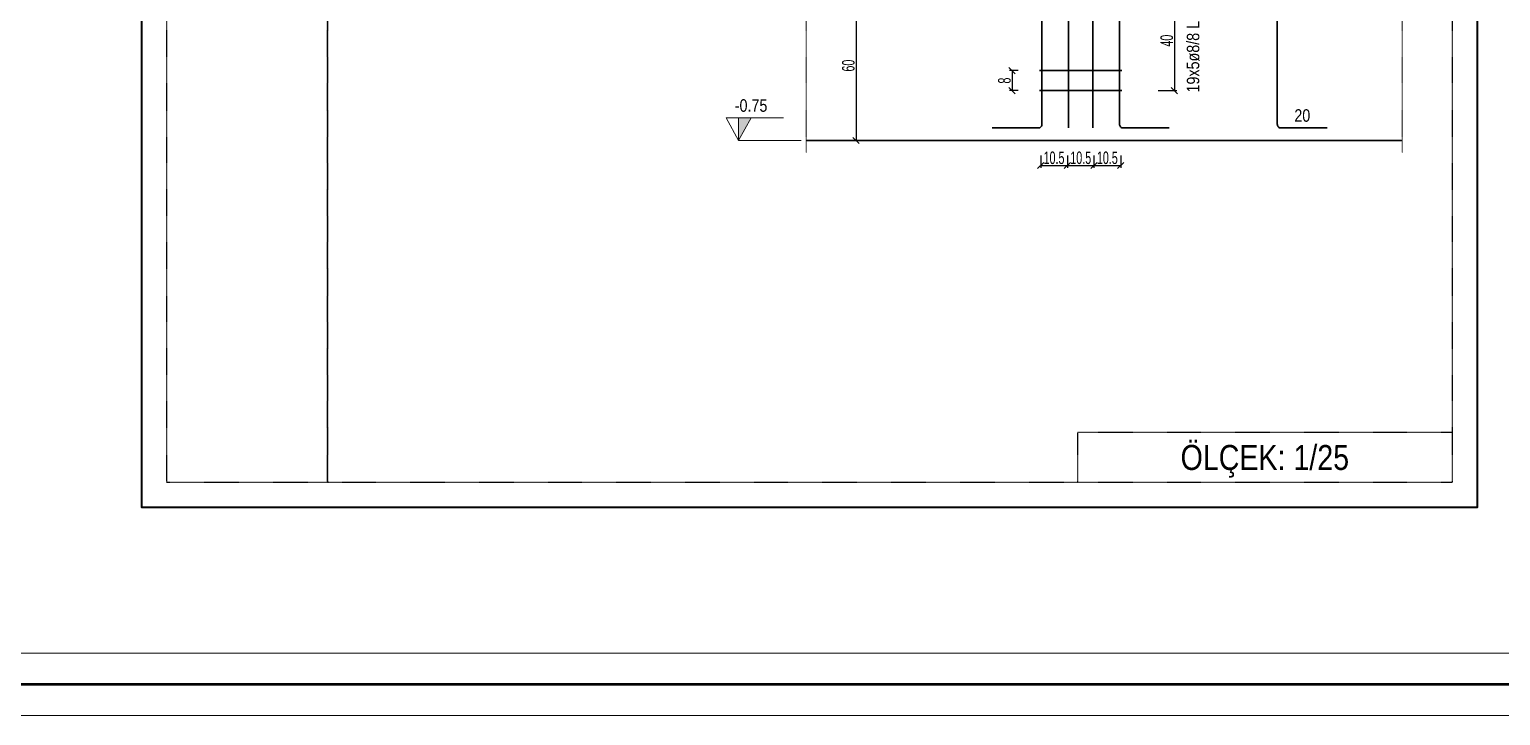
# Model space of a CAD drawing. Header units: millimetres. Extents: x -267 to 94375, y 6431 to 10838.
# Drawn here: x 46713 to 47891, y 6532 to 7082 of the extents above; entities that cross this region are included whole.
import ezdxf
from ezdxf.enums import TextEntityAlignment as Align

# ---------------------------------------------------------------- set-up
doc = ezdxf.new("R2010")
doc.units = ezdxf.units.MM
doc.header["$LTSCALE"] = 0.0001
doc.linetypes.add('DASHED', pattern=[19.05, 12.7, -6.35])
for name, color, linetype, lineweight in [('DETAY ANTET (BEYKENT)', 5, 'Continuous', 40), ('DONATI (BEYKENT)', 4, 'Continuous', 35), ('DONATI YAZISI (BEYKENT)', 3, 'Continuous', 20), ('ETRIYE (BEYKENT)', 150, 'Continuous', 35), ('KESIT SINIRI (BEYKENT)', 241, 'DASHED', 20), ('KOT CIZGI (BEYKENT)', 120, 'Continuous', 20), ('KOT YAZI (BEYKENT)', 7, 'Continuous', 20), ('OLCU (BEYKENT)', 14, 'Continuous', 20), ('SHEETSUMMARY-50', 152, 'Continuous', 20), ('SheetView', 40, 'Continuous', 20), ('SheetViewOut', 231, 'Continuous', 20), ('TEMEL (BEYKENT)', 2, 'Continuous', 35), ('YAZI (BEYKENT)', 140, 'Continuous', 20)]:
    doc.layers.add(name, color=color, linetype=linetype, lineweight=lineweight)
doc.styles.add('DONATI YAZISI (BEYKENT)', font='')
doc.styles.add('KLNOLC-25', font='bahnschrift light condensed', dxfattribs={"width": 0.75, "height": 10})
doc.styles.add('KOT (BEYKENT)', font='')
doc.styles.add('YAZI (BEYKENT)', font='')
doc.styles.get('DONATI YAZISI (BEYKENT)').set_extended_font_data('Bahnschrift Light Condensed')
doc.styles.get('KOT (BEYKENT)').set_extended_font_data('Bahnschrift Light Condensed')
doc.styles.get('YAZI (BEYKENT)').set_extended_font_data('Bahnschrift Light Condensed')
doc.dimstyles.new('KLNOLC-25', dxfattribs={"dimtxt": 10, "dimasz": 5, "dimexe": 2, "dimexo": 2, "dimgap": 1, "dimtad": 1, "dimdec": 1, "dimlfac": 0.5, "dimrnd": 0.5, "dimzin": 12, "dimdsep": 46, "dimtxsty": 'KLNOLC-25', "dimblk": 'OBLIQUE', "dimblk1": 'OBLIQUE', "dimblk2": 'OBLIQUE', "dimcen": 0, "dimclrt": 7, "dimadec": 0, "dimazin": 0, "dimtfac": 1, "dimtdec": 4, "dimtix": 1, "dimtmove": 2, "dimatfit": 3, "dimfxl": 1, "dimtzin": 0, "dimarcsym": 0})

# ---------------------------------------------------------------- blocks, each defined once
blk = doc.blocks.new('_Oblique')
at = {"color": 0, "linetype": 'ByBlock', "lineweight": -2}
blk.add_line((-0.5, -0.5), (0.5, 0.5), dxfattribs=at)
blk = doc.blocks.new('*D758')
at = {"layer": 'DEFPOINTS', "color": 0, "lineweight": -3, "transparency": 16777216}
for p in [(47507, 7048.6), (47500, 7032.6), (47507, 7032.6)]:
    blk.add_point(p, dxfattribs=at)
at = {"layer": 'OLCU (BEYKENT)', "color": 0, "lineweight": -2, "transparency": 16777216}
for p, q in [((47505, 7048.6), (47498, 7048.6)), ((47500, 7048.6), (47500, 7032.6)), ((47505, 7032.6), (47498, 7032.6))]:
    blk.add_line(p, q, dxfattribs=at)
at = {"layer": 'OLCU (BEYKENT)', "color": 0, "lineweight": -2, "transparency": 16777216, "xscale": 5, "yscale": 5, "zscale": 5}
for p, rotation in [((47500, 7048.6), 90), ((47500, 7032.6), 270)]:
    blk.add_blockref('_Oblique', p, dxfattribs=dict(at, rotation=rotation))
at = {"layer": 'OLCU (BEYKENT)', "color": 7, "transparency": 16777216, "insert": (47493.9, 7040.6), "char_height": 10, "attachment_point": 5, "rotation": 90, "style": 'KLNOLC-25'}
blk.add_mtext('8', dxfattribs=at)
blk = doc.blocks.new('*D760')
at = {"layer": 'DEFPOINTS', "color": 0, "lineweight": -3, "transparency": 16777216}
for p in [(47615, 7112.6), (47615, 7032.6), (47630, 7032.6)]:
    blk.add_point(p, dxfattribs=at)
at = {"layer": 'OLCU (BEYKENT)', "color": 0, "lineweight": -2, "transparency": 16777216}
for p, q in [((47617, 7112.6), (47632, 7112.6)), ((47630, 7112.6), (47630, 7032.6)), ((47617, 7032.6), (47632, 7032.6))]:
    blk.add_line(p, q, dxfattribs=at)
at = {"layer": 'OLCU (BEYKENT)', "color": 0, "lineweight": -2, "transparency": 16777216, "xscale": 5, "yscale": 5, "zscale": 5}
for p, rotation in [((47630, 7112.6), 90), ((47630, 7032.6), 270)]:
    blk.add_blockref('_Oblique', p, dxfattribs=dict(at, rotation=rotation))
at = {"layer": 'OLCU (BEYKENT)', "color": 7, "transparency": 16777216, "insert": (47623.9, 7072.6), "char_height": 10, "attachment_point": 5, "rotation": 90, "style": 'KLNOLC-25'}
blk.add_mtext('40', dxfattribs=at)
blk = doc.blocks.new('*D761')
at = {"layer": 'DEFPOINTS', "color": 0, "lineweight": -3, "transparency": 16777216}
for p in [(47335, 7112.6), (47335, 6992.6), (47375, 6992.6)]:
    blk.add_point(p, dxfattribs=at)
at = {"layer": 'OLCU (BEYKENT)', "color": 0, "lineweight": -2, "transparency": 16777216}
for p, q in [((47337, 7112.6), (47377, 7112.6)), ((47375, 7112.6), (47375, 6992.6)), ((47337, 6992.6), (47377, 6992.6))]:
    blk.add_line(p, q, dxfattribs=at)
at = {"layer": 'OLCU (BEYKENT)', "color": 0, "lineweight": -2, "transparency": 16777216, "xscale": 5, "yscale": 5, "zscale": 5}
for p, rotation in [((47375, 7112.6), 90), ((47375, 6992.6), 270)]:
    blk.add_blockref('_Oblique', p, dxfattribs=dict(at, rotation=rotation))
at = {"layer": 'OLCU (BEYKENT)', "color": 7, "transparency": 16777216, "insert": (47368.9, 7052.6), "char_height": 10, "attachment_point": 5, "rotation": 90, "style": 'KLNOLC-25'}
blk.add_mtext('60', dxfattribs=at)
blk = doc.blocks.new('*D766')
at = {"layer": 'DEFPOINTS', "color": 0, "lineweight": -3, "transparency": 16777216}
for p in [(47523, 6982.6), (47544.3, 6982.6), (47544.3, 6972.6)]:
    blk.add_point(p, dxfattribs=at)
at = {"layer": 'OLCU (BEYKENT)', "color": 0, "lineweight": -2, "transparency": 16777216}
for p, q in [((47523, 6980.6), (47523, 6970.6)), ((47544.3, 6980.6), (47544.3, 6970.6)), ((47523, 6972.6), (47544.3, 6972.6))]:
    blk.add_line(p, q, dxfattribs=at)
at = {"layer": 'OLCU (BEYKENT)', "color": 0, "lineweight": -2, "transparency": 16777216, "xscale": 5, "yscale": 5, "zscale": 5, "rotation": 180}
blk.add_blockref('_Oblique', (47523, 6972.6), dxfattribs=at)
at = {"layer": 'OLCU (BEYKENT)', "color": 0, "lineweight": -2, "transparency": 16777216, "xscale": 5, "yscale": 5, "zscale": 5}
blk.add_blockref('_Oblique', (47544.3, 6972.6), dxfattribs=at)
at = {"layer": 'OLCU (BEYKENT)', "color": 7, "transparency": 16777216, "insert": (47533.6, 6978.7), "char_height": 10, "attachment_point": 5, "style": 'KLNOLC-25'}
blk.add_mtext('10.5', dxfattribs=at)
blk = doc.blocks.new('*D767')
at = {"layer": 'DEFPOINTS', "color": 0, "lineweight": -3, "transparency": 16777216}
for p in [(47544.3, 6982.6), (47565.6, 6982.6), (47565.6, 6972.6)]:
    blk.add_point(p, dxfattribs=at)
at = {"layer": 'OLCU (BEYKENT)', "color": 0, "lineweight": -2, "transparency": 16777216}
for p, q in [((47544.3, 6980.6), (47544.3, 6970.6)), ((47565.6, 6980.6), (47565.6, 6970.6)), ((47544.3, 6972.6), (47565.6, 6972.6))]:
    blk.add_line(p, q, dxfattribs=at)
at = {"layer": 'OLCU (BEYKENT)', "color": 0, "lineweight": -2, "transparency": 16777216, "xscale": 5, "yscale": 5, "zscale": 5, "rotation": 180}
blk.add_blockref('_Oblique', (47544.3, 6972.6), dxfattribs=at)
at = {"layer": 'OLCU (BEYKENT)', "color": 0, "lineweight": -2, "transparency": 16777216, "xscale": 5, "yscale": 5, "zscale": 5}
blk.add_blockref('_Oblique', (47565.6, 6972.6), dxfattribs=at)
at = {"layer": 'OLCU (BEYKENT)', "color": 7, "transparency": 16777216, "insert": (47555, 6978.7), "char_height": 10, "attachment_point": 5, "style": 'KLNOLC-25'}
blk.add_mtext('10.5', dxfattribs=at)
blk = doc.blocks.new('*D768')
at = {"layer": 'DEFPOINTS', "color": 0, "lineweight": -3, "transparency": 16777216}
for p in [(47565.6, 6982.6), (47587, 6982.6), (47587, 6972.6)]:
    blk.add_point(p, dxfattribs=at)
at = {"layer": 'OLCU (BEYKENT)', "color": 0, "lineweight": -2, "transparency": 16777216}
for p, q in [((47565.6, 6980.6), (47565.6, 6970.6)), ((47587, 6980.6), (47587, 6970.6)), ((47565.6, 6972.6), (47587, 6972.6))]:
    blk.add_line(p, q, dxfattribs=at)
at = {"layer": 'OLCU (BEYKENT)', "color": 0, "lineweight": -2, "transparency": 16777216, "xscale": 5, "yscale": 5, "zscale": 5, "rotation": 180}
blk.add_blockref('_Oblique', (47565.6, 6972.6), dxfattribs=at)
at = {"layer": 'OLCU (BEYKENT)', "color": 0, "lineweight": -2, "transparency": 16777216, "xscale": 5, "yscale": 5, "zscale": 5}
blk.add_blockref('_Oblique', (47587, 6972.6), dxfattribs=at)
at = {"layer": 'OLCU (BEYKENT)', "color": 7, "transparency": 16777216, "insert": (47576.3, 6978.7), "char_height": 10, "attachment_point": 5, "style": 'KLNOLC-25'}
blk.add_mtext('10.5', dxfattribs=at)

msp = doc.modelspace()

# ---------------------------------------------------------------- linework, layer by layer
at = {"layer": 'DETAY ANTET (BEYKENT)'}
msp.add_lwpolyline([(46802.96, 8118.64), (47872.46, 8118.64), (47872.46, 6698.64), (46802.96, 6698.64), (46802.96, 8118.64)], close=True, dxfattribs=at)
at = {"layer": 'DETAY ANTET (BEYKENT)', "color": 7, "linetype": 'DASHED', "lineweight": -3, "ltscale": 2}
for points in [[(46822.96, 8098.64), (47852.46, 8098.64), (47852.46, 6718.64), (46822.96, 6718.64)], [(46951.62, 8098.64), (46951.62, 6718.64)]]:
    msp.add_lwpolyline(points, close=True, dxfattribs=at)
msp.add_lwpolyline([(47852.46, 6758.64), (47552.46, 6758.64), (47552.46, 6718.64)], dxfattribs=at)
at = {"layer": 'DONATI (BEYKENT)'}
for p, q in [((47545.29, 7382.64), (47545.29, 7002.64)), ((47564.62, 7382.64), (47564.62, 7002.64))]:
    msp.add_line(p, q, dxfattribs=at)
for points in [[(47523.96, 7382.64), (47523.96, 7005.64, -0.4142136), (47520.96, 7002.64), (47483.96, 7002.64)], [(47585.96, 7382.64), (47585.96, 7005.64, 0.4142136), (47588.96, 7002.64), (47625.96, 7002.64)], [(47712.46, 7382.64), (47712.46, 7005.64, 0.4142136), (47715.46, 7002.64), (47752.46, 7002.64)]]:
    msp.add_lwpolyline(points, format="xyb", dxfattribs=at)
at = {"layer": 'ETRIYE (BEYKENT)'}
for points in [[(47521.96, 7048.64), (47587.96, 7048.64)], [(47521.96, 7032.64), (47587.96, 7032.64)]]:
    msp.add_lwpolyline(points, dxfattribs=at)
at = {"layer": 'KESIT SINIRI (BEYKENT)'}
for p, q in [((47334.96, 7122.64), (47334.96, 6982.64)), ((47812.46, 7122.64), (47812.46, 6982.64))]:
    msp.add_line(p, q, dxfattribs=at)
at = {"layer": 'KOT CIZGI (BEYKENT)'}
msp.add_line((47280.96, 6992.64), (47330.96, 6992.64), dxfattribs=at)
msp.add_lwpolyline([(47280.96, 6992.64), (47280.96, 7010.64), (47290.96, 7010.64), (47280.96, 6992.64), (47270.96, 7010.64), (47316.96, 7010.64)], dxfattribs=at)
msp.add_solid([(47280.96, 6992.64), (47280.96, 7010.64), (47290.96, 7010.64)], dxfattribs=at)
at = {"layer": 'SHEETSUMMARY-50', "const_width": 2, "flags": 128}
msp.add_lwpolyline([(39580.33, 6556.81), (57139.42, 6556.81), (57139.42, 10706.81), (39580.33, 10706.81)], close=True, dxfattribs=at)
at = {"layer": 'SheetView'}
msp.add_lwpolyline([(39605.33, 6581.81), (56514.42, 6581.81), (56514.42, 10681.81), (39605.33, 10681.81)], close=True, dxfattribs=at)
at = {"layer": 'SheetViewOut'}
msp.add_lwpolyline([(39555.33, 6531.81), (57164.42, 6531.81), (57164.42, 10731.81), (39555.33, 10731.81)], close=True, dxfattribs=at)
at = {"layer": 'TEMEL (BEYKENT)'}
msp.add_line((47334.96, 6992.64), (47812.46, 6992.64), dxfattribs=at)

# ---------------------------------------------------------------- texts
at = {"layer": 'DONATI YAZISI (BEYKENT)', "style": 'DONATI YAZISI (BEYKENT)'}
msp.add_text('19x5ø8/8 L=144', height=10, rotation=90, dxfattribs=at).set_placement((47644.96, 7072.64), align=Align.MIDDLE_CENTER)
msp.add_text('20', height=10, dxfattribs=at).set_placement((47732.46, 7012.64), align=Align.MIDDLE_CENTER)
at = {"layer": 'KOT YAZI (BEYKENT)', "style": 'KOT (BEYKENT)'}
msp.add_text('-0.75', height=10, dxfattribs=at).set_placement((47290.96, 7020.64), align=Align.MIDDLE_CENTER)
at = {"layer": 'YAZI (BEYKENT)', "style": 'YAZI (BEYKENT)'}
msp.add_text('ÖLÇEK: 1/25', height=20, dxfattribs=at).set_placement((47702.46, 6728.64), align=Align.CENTER)

# ---------------------------------------------------------------- dimensions: what is measured, and where the dimension line sits
at = {"layer": 'OLCU (BEYKENT)'}
for base, p1, p2, picture, middle in [((47374.96, 6992.64), (47334.96, 7112.64), (47334.96, 6992.64), '*D761', (47368.85, 7052.64)), ((47629.96, 7032.64), (47614.96, 7112.64), (47614.96, 7032.64), '*D760', (47623.85, 7072.64)), ((47499.96, 7032.64), (47506.96, 7048.64), (47506.96, 7032.64), '*D758', (47493.85, 7040.64))]:
    dim = msp.add_linear_dim(base=base, p1=p1, p2=p2, angle=90, dimstyle='KLNOLC-25', dxfattribs=at)
    dim.commit()
    dim.dimension.update_dxf_attribs({"geometry": picture, "text_midpoint": middle})
for base, p1, p2, picture, middle in [((47544.29, 6972.64), (47522.96, 6982.64), (47544.29, 6982.64), '*D766', (47533.62, 6978.74)), ((47565.62, 6972.64), (47544.29, 6982.64), (47565.62, 6982.64), '*D767', (47554.96, 6978.74)), ((47586.96, 6972.64), (47565.62, 6982.64), (47586.96, 6982.64), '*D768', (47576.29, 6978.74))]:
    dim = msp.add_linear_dim(base=base, p1=p1, p2=p2, dimstyle='KLNOLC-25', dxfattribs=at)
    dim.commit()
    dim.dimension.update_dxf_attribs({"geometry": picture, "text_midpoint": middle})

doc.saveas('drawing.dxf')
